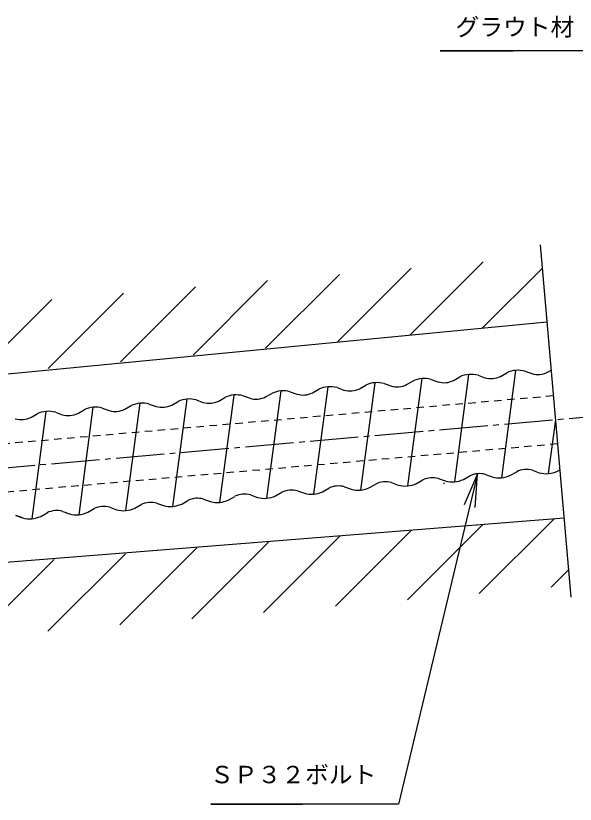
# Model space of a CAD drawing. Units: millimetres on the paper, scale 1:2. Extents: x 0 to 841, y 0 to 594.
# Drawn here: x 272.1 to 347.5, y 234.4 to 340.6 of the extents above; entities that cross this region are included whole.
import ezdxf
from ezdxf.enums import TextEntityAlignment as Align

# ---------------------------------------------------------------- set-up
doc = ezdxf.new("R2010")
doc.units = ezdxf.units.MM
doc.linetypes.add('USER1', pattern=[1.75, 1, -0.75])
doc.linetypes.add('USER2', pattern=[8.75, 6.5, -0.75, 0.75, -0.75])
for name, color, linetype, lineweight in [('1_外形線', 7, 'Continuous', 25), ('2_細い実線', 3, 'Continuous', 25), ('3_隠れ線', 2, 'USER1', 25), ('4_中心線', 1, 'USER2', 25), ('6_寸法線', 4, 'Continuous', 25)]:
    doc.layers.add(name, color=color, linetype=linetype, lineweight=lineweight)
doc.styles.add('標準ベクトル', font='')
doc.styles.get('標準ベクトル').set_extended_font_data('標準ベクトル')

# ---------------------------------------------------------------- blocks, each defined once
blk = doc.blocks.new('open_arrow')
at = {"color": 0, "linetype": 'Continuous', "lineweight": -2}
blk.add_lwpolyline([(7.5, 1.25), (0, 0), (7.5, -1.25)], dxfattribs=at)

msp = doc.modelspace()

# ---------------------------------------------------------------- linework, layer by layer
at = {"layer": '1_外形線'}
for p, q in [((342.728, 309.763), (346.883, 262.275)), ((224.835, 287.946), (343.639, 299.353)), ((333.103, 292.274), (331.182, 277.801)), ((337.391, 292.014), (338.237, 292.498)), ((337.391, 292.014), (338.237, 292.498)), ((337.391, 292.014), (338.237, 292.498)), ((337.391, 292.014), (338.237, 292.498)), ((339.429, 292.827), (337.508, 278.355)), ((340.694, 292.713), (341.611, 292.383)), ((340.694, 292.713), (341.611, 292.383)), ((340.694, 292.713), (341.611, 292.383)), ((343.717, 292.567), (344.208, 292.848)), ((343.717, 292.567), (344.208, 292.848)), ((343.717, 292.567), (344.208, 292.848)), ((343.717, 292.567), (344.208, 292.848)), ((320.452, 291.167), (318.531, 276.695)), ((324.74, 290.907), (325.585, 291.391)), ((324.74, 290.907), (325.585, 291.391)), ((324.74, 290.907), (325.585, 291.391)), ((326.777, 291.72), (324.857, 277.248)), ((328.042, 291.606), (328.959, 291.276)), ((328.042, 291.606), (328.959, 291.276)), ((328.042, 291.606), (328.959, 291.276)), ((331.065, 291.461), (331.911, 291.944)), ((331.065, 291.461), (331.911, 291.944)), ((331.065, 291.461), (331.911, 291.944)), ((331.065, 291.461), (331.911, 291.944)), ((334.368, 292.159), (335.285, 291.83)), ((334.368, 292.159), (335.285, 291.83)), ((334.368, 292.159), (335.285, 291.83)), ((312.088, 289.8), (312.933, 290.284)), ((314.126, 290.614), (312.205, 276.141)), ((315.391, 290.499), (316.307, 290.169)), ((318.414, 290.354), (319.259, 290.837)), ((321.717, 291.052), (322.633, 290.723)), ((321.717, 291.052), (322.633, 290.723)), ((299.436, 288.693), (300.282, 289.177)), ((301.474, 289.507), (299.553, 275.034)), ((302.739, 289.392), (303.656, 289.063)), ((305.762, 289.247), (306.608, 289.73)), ((307.8, 290.06), (305.879, 275.588)), ((309.065, 289.945), (309.982, 289.616)), ((286.784, 287.587), (287.63, 288.07)), ((288.822, 288.4), (286.901, 273.927)), ((290.087, 288.285), (291.004, 287.956)), ((293.11, 288.14), (293.956, 288.624)), ((295.148, 288.953), (293.227, 274.481)), ((296.413, 288.839), (297.33, 288.509)), ((274.133, 286.48), (274.978, 286.963)), ((276.171, 287.293), (274.25, 272.82)), ((277.436, 287.178), (278.352, 286.849)), ((280.459, 287.033), (281.304, 287.517)), ((282.496, 287.846), (280.576, 273.374)), ((283.761, 287.732), (284.678, 287.402)), ((344.795, 286.144), (343.834, 278.908)), ((332.408, 278.134), (333.254, 278.618)), ((332.408, 278.134), (333.254, 278.618)), ((335.36, 278.802), (336.277, 278.472)), ((335.36, 278.802), (336.277, 278.472)), ((338.734, 278.687), (339.58, 279.171)), ((338.734, 278.687), (339.58, 279.171)), ((341.686, 279.355), (342.603, 279.026)), ((341.686, 279.355), (342.603, 279.026)), ((345.06, 279.241), (345.382, 279.425)), ((345.06, 279.241), (345.382, 279.425)), ((319.757, 277.027), (320.602, 277.511)), ((322.708, 277.695), (323.625, 277.366)), ((326.082, 277.581), (326.928, 278.064)), ((326.082, 277.581), (326.928, 278.064)), ((329.034, 278.248), (329.951, 277.919)), ((329.034, 278.248), (329.951, 277.919)), ((329.034, 278.248), (329.951, 277.919)), ((329.75, 277.676), (329.764, 277.521)), ((307.105, 275.92), (307.95, 276.404)), ((310.057, 276.588), (310.973, 276.259)), ((313.431, 276.474), (314.276, 276.957)), ((316.383, 277.141), (317.299, 276.812)), ((294.453, 274.813), (295.299, 275.297)), ((297.405, 275.481), (298.322, 275.152)), ((300.779, 275.367), (301.624, 275.85)), ((303.731, 276.035), (304.647, 275.705)), ((281.801, 273.706), (282.647, 274.19)), ((284.753, 274.374), (285.67, 274.045)), ((288.127, 274.26), (288.973, 274.743)), ((291.079, 274.928), (291.996, 274.598)), ((272.987, 272.947), (272.102, 273.267)), ((272.102, 273.267), (273.018, 272.938)), ((275.476, 273.153), (276.321, 273.637)), ((278.427, 273.821), (279.344, 273.491)), ((226.97, 263.539), (345.95, 272.936))]:
    msp.add_line(p, q, dxfattribs=at)
for centre, radius, start, end in [((333.425, 288.789), 3.5, 74.36613, 115.63387), ((333.425, 288.789), 3.5, 74.36613, 115.63387), ((333.425, 288.789), 3.5, 74.36613, 115.63387), ((339.751, 289.342), 3.5, 74.36613, 115.63387), ((339.751, 289.342), 3.5, 74.36613, 115.63387), ((339.751, 289.342), 3.5, 74.36613, 115.63387), ((342.419, 295.272), 3, 254.36605, 295.63211), ((342.419, 295.272), 3, 254.36605, 295.63211), ((342.419, 295.272), 3, 254.36605, 295.63211), ((320.773, 287.682), 3.5, 74.36613, 115.63387), ((327.099, 288.235), 3.5, 74.36613, 115.63387), ((327.099, 288.235), 3.5, 74.36613, 115.63387), ((327.099, 288.235), 3.5, 74.36613, 115.63387), ((329.768, 294.165), 3, 254.36605, 295.63211), ((329.768, 294.165), 3, 254.36605, 295.63211), ((329.768, 294.165), 3, 254.36605, 295.63211), ((336.093, 294.719), 3, 254.36605, 295.63211), ((336.093, 294.719), 3, 254.36605, 295.63211), ((336.093, 294.719), 3, 254.36605, 295.63211), ((314.448, 287.128), 3.5, 74.36613, 115.63387), ((317.116, 293.058), 3, 254.36605, 295.63211), ((323.442, 293.612), 3, 254.36605, 295.63211), ((323.442, 293.612), 3, 254.36605, 295.63211), ((301.796, 286.021), 3.5, 74.36613, 115.63387), ((304.464, 291.952), 3, 254.36605, 295.63211), ((308.122, 286.575), 3.5, 74.36613, 115.63387), ((310.79, 292.505), 3, 254.36605, 295.63211), ((289.144, 284.915), 3.5, 74.36613, 115.63387), ((291.812, 290.845), 3, 254.36605, 295.63211), ((295.47, 285.468), 3.5, 74.36613, 115.63387), ((298.138, 291.398), 3, 254.36605, 295.63211), ((276.492, 283.808), 3.5, 74.36613, 115.63387), ((279.161, 289.738), 3, 254.36605, 295.63211), ((282.818, 284.361), 3.5, 74.36613, 115.63387), ((285.487, 290.291), 3, 254.36605, 295.63211), ((272.835, 289.184), 3, 254.36605, 295.63211), ((334.552, 275.913), 3, 74.3637, 115.63395), ((334.552, 275.913), 3, 74.3637, 115.63395), ((334.552, 275.913), 3, 74.3637, 115.63395), ((337.22, 281.843), 3.5, 254.36613, 295.63387), ((337.22, 281.843), 3.5, 254.36613, 295.63387), ((337.22, 281.843), 3.5, 254.36613, 295.63387), ((340.877, 276.466), 3, 74.3637, 115.63395), ((340.877, 276.466), 3, 74.3637, 115.63395), ((340.877, 276.466), 3, 74.3637, 115.63395), ((343.546, 282.396), 3.5, 254.36613, 295.63387), ((343.546, 282.396), 3.5, 254.36613, 295.63387), ((343.546, 282.396), 3.5, 254.36613, 295.63387), ((321.9, 274.806), 3, 74.3637, 115.63395), ((324.568, 280.736), 3.5, 254.36613, 295.63387), ((324.568, 280.736), 3.5, 254.36613, 295.63387), ((328.226, 275.359), 3, 74.3637, 115.63395), ((328.226, 275.359), 3, 74.3637, 115.63395), ((328.226, 275.359), 3, 74.3637, 115.63395), ((330.894, 281.29), 3.5, 254.36613, 295.63387), ((330.894, 281.29), 3.5, 254.36613, 295.63387), ((330.894, 281.29), 3.5, 254.36613, 295.63387), ((309.248, 273.699), 3, 74.3637, 115.63395), ((311.917, 279.629), 3.5, 254.36613, 295.63387), ((315.574, 274.253), 3, 74.3637, 115.63395), ((318.242, 280.183), 3.5, 254.36613, 295.63387), ((296.596, 272.592), 3, 74.3637, 115.63395), ((299.265, 278.522), 3.5, 254.36613, 295.63387), ((302.922, 273.146), 3, 74.3637, 115.63395), ((305.591, 279.076), 3.5, 254.36613, 295.63387), ((283.945, 271.485), 3, 74.3637, 115.63395), ((286.613, 277.415), 3.5, 254.36613, 295.63387), ((290.271, 272.039), 3, 74.3637, 115.63395), ((292.939, 277.969), 3.5, 254.36613, 295.63387), ((273.961, 276.309), 3.5, 254.36613, 295.63387), ((277.619, 270.932), 3, 74.3637, 115.63395), ((280.287, 276.862), 3.5, 254.36613, 295.63387)]:
    msp.add_arc(centre, radius, start, end, dxfattribs=at)
at = {"layer": '2_細い実線'}
for p, q in [((325.231, 297.632), (335.064, 307.464)), ((315.481, 296.72), (325.377, 306.617)), ((334.982, 298.543), (343.008, 306.569)), ((305.73, 295.808), (315.691, 305.769)), ((286.23, 293.985), (296.319, 304.074)), ((295.98, 294.897), (306.005, 304.922)), ((276.479, 293.074), (286.632, 303.227)), ((266.729, 292.162), (276.946, 302.379)), ((324.856, 261.901), (334.999, 272.044)), ((334.542, 262.748), (344.622, 272.828)), ((315.17, 261.053), (325.376, 271.26)), ((305.483, 260.206), (315.753, 270.476)), ((286.111, 258.511), (296.507, 268.907)), ((295.797, 259.359), (306.13, 269.691)), ((276.425, 257.664), (286.884, 268.123)), ((266.738, 256.816), (277.261, 267.339)), ((344.229, 263.596), (346.563, 265.93))]:
    msp.add_line(p, q, dxfattribs=at)
at = {"layer": '3_隠れ線'}
for p, q in [((344.511, 289.382), (243.052, 280.506)), ((345.078, 282.907), (243.62, 274.03))]:
    msp.add_line(p, q, dxfattribs=at)
at = {"layer": '4_中心線'}
msp.add_line((571.026, 305.937), (221.707, 275.376), dxfattribs=at)
at = {"layer": '6_寸法線'}
for points in [[(378.938, 299.392), (350.183, 335.902), (348.933, 335.902), (329.266, 335.902), (339.099, 335.902), (334.183, 335.902)], [(334.29, 278.901), (323.667, 234.354), (323.067, 234.354), (298.382, 234.354), (310.725, 234.354), (304.553, 234.354)]]:
    msp.add_lwpolyline(points, dxfattribs=at)

# ---------------------------------------------------------------- block references
at = {"layer": '6_寸法線', "xscale": 0.6, "yscale": 0.6, "rotation": 256.6}
msp.add_blockref('open_arrow', (334.29, 278.901), dxfattribs=at)

# ---------------------------------------------------------------- texts
at = {"layer": '6_寸法線', "style": '標準ベクトル'}
for s, p in [('グラウト材', (347.333, 339.102)), ('ＳＰ３２ボルト', (320.667, 238.354))]:
    msp.add_text(s, height=2.346, dxfattribs=at).set_placement(p, align=Align.MIDDLE_RIGHT)

doc.saveas('drawing.dxf')
